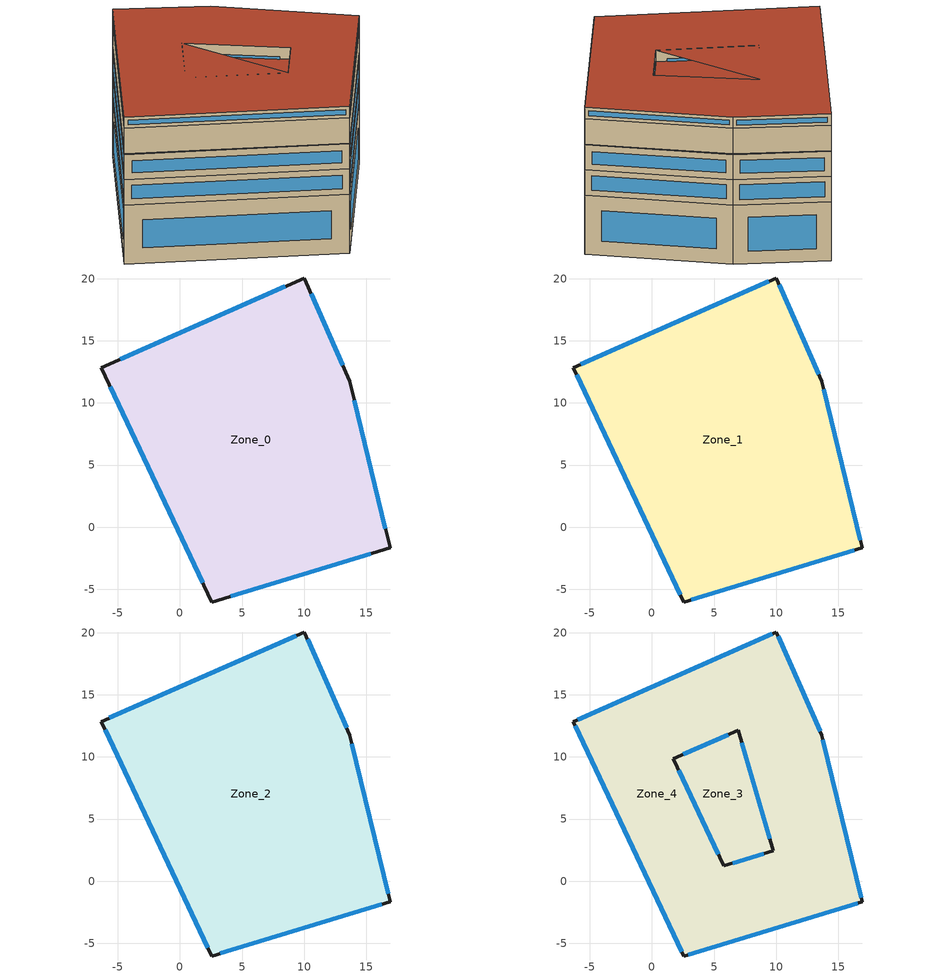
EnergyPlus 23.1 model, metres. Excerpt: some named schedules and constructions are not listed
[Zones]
Zone_0
 floor ground (Zone_0:f5UnderGroundSlabCF): -6.32,12.86 10.02,20.06 13.68,11.75 16.91,-1.67 2.56,-6.02 z0
 wall outside (90.1-2019 Nonresidential CZ 0 Exterior Wall (Mass)): -6.32,12.86 2.56,-6.02 16.91,-1.67 13.68,11.75 10.02,20.06 -6.32,12.86 z0:6.55
 window (90.1-2019 Nonresidential CZ 0 Glazing (Operable)): -5.59,11.31 1.83,-4.47 z1.71:4.84; 4.1,-5.55 15.38,-2.13 z1.61:4.94; 16.54,-0.13 14.05,10.21 z1.58:4.97; 13.12,13.02 10.58,18.79 z1.39:5.16; 8.5,19.39 -4.79,13.53 z1.66:4.89
Zone_1
 floor to Zone_0 (Interior Slab (Mass)_FLIPPED): -6.32,12.86 10.02,20.06 13.68,11.75 16.91,-1.67 2.56,-6.02 z6.55
 wall outside (90.1-2019 Nonresidential CZ 0 Exterior Wall (Mass)): -6.32,12.86 2.56,-6.02 16.91,-1.67 13.68,11.75 10.02,20.06 -6.32,12.86 z6.55:9.4
 window (90.1-2019 Nonresidential CZ 0 Glazing (Operable)): -6.03,12.25 2.28,-5.42 / 9.42,19.8 -5.72,13.12 z7.21:8.74; 3.18,-5.83 16.3,-1.85 z7.2:8.75; 16.76,-1.04 13.83,11.12 z7.19:8.76; 13.43,12.3 10.26,19.51 z7.15:8.8
Zone_2
 floor to Zone_1 (Interior Slab (Mass)_FLIPPED): -6.32,12.86 10.02,20.06 13.68,11.75 16.91,-1.67 2.56,-6.02 z9.4
 wall outside (90.1-2019 Nonresidential CZ 8 Exterior Floor (Mass)): -6.32,12.86 2.56,-6.02 16.91,-1.67 13.68,11.75 10.02,20.06 -6.32,12.86 z9.4:12.17
 wall to Zone_4 (Interior Partition (Mass)): -6.32,12.86 2.56,-6.02 16.91,-1.67 13.68,11.75 10.02,20.06 -6.32,12.86 z12.17:12.25
 window (90.1-2019 Nonresidential CZ 0 Glazing (Operable)): -6.01,12.21 2.26,-5.37 z10.12:11.45; 3.23,-5.82 16.25,-1.87 z10.1:11.47; 16.75,-0.99 13.84,11.07 z10.09:11.48; 13.41,12.35 10.28,19.46 z10.06:11.51; 9.37,19.77 -5.67,13.14 z10.11:11.46
Zone_3
 floor to Zone_2 (Interior Slab (Mass)_FLIPPED): -6.32,12.86 10.02,20.06 13.68,11.75 16.91,-1.67 2.56,-6.02 z12.25
 wall to Zone_4 (Interior Partition (Mass)): -6.32,12.86 2.56,-6.02 16.91,-1.67 13.68,11.75 10.02,20.06 -6.32,12.86 z12.25:15.1
 roof outside (300mmInsulation 200mmConcrete): -6.32,12.86 2.56,-6.02 16.91,-1.67 13.68,11.75 10.02,20.06 z15.1
Zone_4
 floor outside (90.1-2019 Nonresidential CZ 0 Exterior Floor (Mass)): -6.32,12.86 -0.69,15.34 1.73,9.85 6.95,12.15 9.75,2.43 1.73,9.85 -0.69,15.34 10.02,20.06 13.68,11.75 16.91,-1.67 2.56,-6.02 z12.17
 wall outside (UVal_0.3_Light): -6.32,12.86 2.56,-6.02 16.91,-1.67 13.68,11.75 10.02,20.06 -6.32,12.86 z15.1:16.35; 5.78,1.23 1.73,9.85 6.95,12.15 9.75,2.43 5.78,1.23 z12.17:16.35
 window (90.1-2019 Nonresidential CZ 0 Glazing (Operable)): -6.16,12.52 2.41,-5.69 z15.47:15.98; 2.91,-5.92 16.57,-1.77 / 16.83,-1.31 13.76,11.4 / 9.69,19.91 -5.98,13 z15.46:15.99; 13.53,12.07 10.16,19.74 z15.45:16; 5.35,2.15 2.17,8.92 z13.19:15.32; 9.02,2.21 6.52,1.45 z12.93:15.58; 7.23,11.15 9.46,3.43 z13.21:15.31; 2.53,10.2 6.14,11.79 z13.05:15.47
 roof outside (300mmInsulation 200mmConcrete): -6.32,12.86 2.56,-6.02 7.52,-4.51 5.78,1.23 9.75,2.43 6.95,12.15 5.78,1.23 7.52,-4.51 16.91,-1.67 13.68,11.75 10.02,20.06 z16.35
[Schedule:Week:Daily]
CoolAvail_Zone_3_39; CoolAvail_Zone_4_39: e530df3d-1bed-4762-8450-04801245d13d, ec3d052d-0e8f-4c5c-9c05-f297f4748d43, 56bddfbb-0032-4789-999a-5805ca39de4d, 30e12001-843d-465e-96b4-f3927e3ddac8, be26cf5d-e770-488d-bbd8-f2f14b83b44f, 152a3bd5-b027-42a5-b0f5-574247ad3cb1, e3942b8b-90eb-48a0-9fea-235678d26bc1, e530df3d-1bed-4762-8450-04801245d13d, e530df3d-1bed-4762-8450-04801245d13d, e530df3d-1bed-4762-8450-04801245d13d, e530df3d-1bed-4762-8450-04801245d13d, e530df3d-1bed-4762-8450-04801245d13d
CoolAvail_Zone_3_40; CoolAvail_Zone_4_40: 3b5530b0-4bfc-4e65-a115-754aeea42c9c, 64b21f1b-c09a-408f-8473-87fbea97a150, 3e36110c-688c-44a8-9024-3036805d7056, 677ddcfa-195a-49f8-a79a-81ba88b1f3bf, 41bfedb8-62a9-4e63-bcd2-d6c6a752d5d8, f79a0e5d-3aaa-44ed-869a-91804aff7df9, cfa0f72f-ae4b-4a60-80fe-1625460ebad9, 3b5530b0-4bfc-4e65-a115-754aeea42c9c, 3b5530b0-4bfc-4e65-a115-754aeea42c9c, 3b5530b0-4bfc-4e65-a115-754aeea42c9c, 3b5530b0-4bfc-4e65-a115-754aeea42c9c, 3b5530b0-4bfc-4e65-a115-754aeea42c9c
CoolAvail_Zone_3_41; CoolAvail_Zone_4_41: d7deffb3-35ab-442d-a4bd-0579f5c34145, ec9b559f-9ade-4417-afb1-449e3e27a461, 045c1028-9f06-4f8d-ac3c-bfd8482e71d8, 2a3c6d2b-402f-42dd-84d5-200fd4e34ae3, 1da28d98-4ae1-4b40-ac0a-9779e90c793c, 1470e187-b2ca-41c7-9c02-5599b091a2bd, 3272099c-1b13-4495-add5-952f840f3c39, d7deffb3-35ab-442d-a4bd-0579f5c34145, d7deffb3-35ab-442d-a4bd-0579f5c34145, d7deffb3-35ab-442d-a4bd-0579f5c34145, d7deffb3-35ab-442d-a4bd-0579f5c34145, d7deffb3-35ab-442d-a4bd-0579f5c34145
CoolAvail_Zone_3_42; CoolAvail_Zone_4_42: 92822c5f-2bfe-4f18-94d7-6253c8df64ce, 5a50a1cb-b3b3-4f70-b0da-7dd7f23be4d0, 96757bd3-2798-4ef5-874f-9d6efbf141f2, c32a3fb3-1659-4cbb-80cf-21d5794c898d, 1386779a-1ee2-4c46-b854-c9900c2e9ca4, f89c5fe4-e515-457d-9e77-097af3ebce41, d1ef686d-5cd7-43da-83b7-e2ddfaac4146, 92822c5f-2bfe-4f18-94d7-6253c8df64ce, 92822c5f-2bfe-4f18-94d7-6253c8df64ce, 92822c5f-2bfe-4f18-94d7-6253c8df64ce, 92822c5f-2bfe-4f18-94d7-6253c8df64ce, 92822c5f-2bfe-4f18-94d7-6253c8df64ce
CoolAvail_Zone_3_43; CoolAvail_Zone_4_43: 922ba25d-84aa-4df4-8637-4746266014ac, 61082579-9666-4bf3-bc38-98cbfbe943b8, 0e6c61da-a3bf-4433-a37e-4665335cd269, 810edac5-32f3-4fee-b726-171751db6f96, ecc0637f-1234-4cba-a2a9-23f2feec27b7, 90d84f1d-cc8c-455d-a961-485245b7a64f, 6f883ab1-47b7-4b43-b948-2944ed46edb0, 922ba25d-84aa-4df4-8637-4746266014ac, 922ba25d-84aa-4df4-8637-4746266014ac, 922ba25d-84aa-4df4-8637-4746266014ac, 922ba25d-84aa-4df4-8637-4746266014ac, 922ba25d-84aa-4df4-8637-4746266014ac
CoolAvail_Zone_3_44; CoolAvail_Zone_4_44: 2fc8c293-e804-4f4b-a27a-c9e21b4af302, 06e04203-d3e1-4821-a8e5-f5c41243471a, 88cbf429-d5af-4062-89a4-107e37e533ea, 0087c4c9-bec4-4820-a0f3-edec8f0f00c5, 6b7ebffa-ddb7-4763-8d8e-57d8a0ef2cbf, 7c29c206-f92e-41d3-90d2-cdf9776248f7, 4b1c9686-3ebc-43b1-b883-fd36bf51263d, 2fc8c293-e804-4f4b-a27a-c9e21b4af302, 2fc8c293-e804-4f4b-a27a-c9e21b4af302, 2fc8c293-e804-4f4b-a27a-c9e21b4af302, 2fc8c293-e804-4f4b-a27a-c9e21b4af302, 2fc8c293-e804-4f4b-a27a-c9e21b4af302
CoolAvail_Zone_3_45; CoolAvail_Zone_4_45: 7ee1185d-d39c-4ca8-a3f4-3d5fa92efd22, 4e48a2f3-4e9a-4faf-8e2f-800c89a68a4f, 230b7ef8-53c1-4085-a25c-643ad822c784, 5c8264c5-5a70-4684-8615-8f6e6b2c97af, 56bddfbb-0032-4789-999a-5805ca39de4d, e211d448-935f-48d1-876d-e26f2410d088, 7ee1185d-d39c-4ca8-a3f4-3d5fa92efd22, 7ee1185d-d39c-4ca8-a3f4-3d5fa92efd22, 7ee1185d-d39c-4ca8-a3f4-3d5fa92efd22, 7ee1185d-d39c-4ca8-a3f4-3d5fa92efd22, 7ee1185d-d39c-4ca8-a3f4-3d5fa92efd22, 7ee1185d-d39c-4ca8-a3f4-3d5fa92efd22
CoolAvail_Zone_3_46; CoolAvail_Zone_4_46: 19df548d-6fad-43ea-b96f-c975a92faf88, 5a50a1cb-b3b3-4f70-b0da-7dd7f23be4d0, 3d4e1126-cb86-400f-a760-998fa8e8428d, a60fa0af-489c-4fa5-a09e-8eba24075d54, b1652de9-785c-46b1-9efb-b91ecf96de48, 9c3d533e-0874-4e8f-acdd-a39c1313e582, 0b639a0e-bdaf-4323-b152-5e555cd32010, 19df548d-6fad-43ea-b96f-c975a92faf88, 19df548d-6fad-43ea-b96f-c975a92faf88, 19df548d-6fad-43ea-b96f-c975a92faf88, 19df548d-6fad-43ea-b96f-c975a92faf88, 19df548d-6fad-43ea-b96f-c975a92faf88
CoolAvail_Zone_3_47; CoolAvail_Zone_4_47: db654eea-7de9-4037-ad2c-f0711f9913ac, d4a18c32-32ed-4547-b1ce-f2211da1d24f, b324206d-d04e-4bca-8d0d-f79f5fa49e10, e3236c78-35f7-428b-8be6-d0bdf63d719f, d9172f3d-fe41-4f8d-9a69-76c400fed204, de05cf16-a459-4ef7-b9cf-8a95d1d19241, 59265a61-d77a-4181-8431-ca18a54d921d, db654eea-7de9-4037-ad2c-f0711f9913ac, db654eea-7de9-4037-ad2c-f0711f9913ac, db654eea-7de9-4037-ad2c-f0711f9913ac, db654eea-7de9-4037-ad2c-f0711f9913ac, db654eea-7de9-4037-ad2c-f0711f9913ac
CoolAvail_Zone_3_48; CoolAvail_Zone_4_48: 979c9937-4da7-44b0-a193-3cdf8b94eddd, f0d4d75d-5d0e-4ff5-908d-ad382231932b, 21f5ba69-c73b-4d97-a14c-02053ee217cc, 4f16d6cb-f9b6-4a6f-a6fc-45c3599a540f, 3a1bb323-4183-4847-ae9e-8343a6920c1a, 392fcff0-f71e-4231-83d4-3fba7a95bf2d, ee5d0d7d-6392-4a63-b491-2fd32d9e0298, 979c9937-4da7-44b0-a193-3cdf8b94eddd, 979c9937-4da7-44b0-a193-3cdf8b94eddd, 979c9937-4da7-44b0-a193-3cdf8b94eddd, 979c9937-4da7-44b0-a193-3cdf8b94eddd, 979c9937-4da7-44b0-a193-3cdf8b94eddd
CoolAvail_Zone_3_49; CoolAvail_Zone_4_49: bc2f9e46-e1b1-42e2-87c8-30bbdf1e322b, 2bfb6d55-6b8c-4cd3-b8bc-b7f0d738f342, 9be666fa-68ab-4094-98f9-f9a9b0e08adf, 5bdb86e9-1017-451b-91a2-22b0963e054d, e6bef98e-f5ed-412f-a4ad-6885be07218b, a5c9d950-ca71-4ad3-be7e-6a379974e7ca, 8aa65de1-c7dc-4ac5-ac6c-a988edda8ad1, bc2f9e46-e1b1-42e2-87c8-30bbdf1e322b, bc2f9e46-e1b1-42e2-87c8-30bbdf1e322b, bc2f9e46-e1b1-42e2-87c8-30bbdf1e322b, bc2f9e46-e1b1-42e2-87c8-30bbdf1e322b, bc2f9e46-e1b1-42e2-87c8-30bbdf1e322b
CoolAvail_Zone_3_50; CoolAvail_Zone_4_50: 7d106a9d-3be2-4f2f-a65f-eacc222043de, 3e36110c-688c-44a8-9024-3036805d7056, a8ba104b-30ce-47f5-a32e-ef1b3cc5e3f0, 369899ac-b642-44b6-a87f-08aa3a85ad6e, 663f5c5d-ce12-481a-b640-af973dc9818c, ae78c2f4-4895-4cfb-a16f-2fb425b4154b, b2e3f4e4-5d79-4c69-a124-79afc4abc8b0, 7d106a9d-3be2-4f2f-a65f-eacc222043de, 7d106a9d-3be2-4f2f-a65f-eacc222043de, 7d106a9d-3be2-4f2f-a65f-eacc222043de, 7d106a9d-3be2-4f2f-a65f-eacc222043de, 7d106a9d-3be2-4f2f-a65f-eacc222043de
CoolAvail_Zone_3_51; CoolAvail_Zone_4_51: 5782e96f-61aa-4a49-b425-c598cef6d3e7, 7f47eab8-a37c-47c0-b7fc-6248622c8721, a9f0a4d5-292a-4651-aff5-bcbf9b033476, 538fe9f9-ce46-4356-9dbe-c94d83890ade, 6c2e5103-d28b-4a0e-9db9-bf671b9c2fb4, 20c21375-d5d6-4444-97d3-b240c8e0c560, 01ed06eb-558f-4142-a675-aa2008106ffb, 5782e96f-61aa-4a49-b425-c598cef6d3e7, 5782e96f-61aa-4a49-b425-c598cef6d3e7, 5782e96f-61aa-4a49-b425-c598cef6d3e7, 5782e96f-61aa-4a49-b425-c598cef6d3e7, 5782e96f-61aa-4a49-b425-c598cef6d3e7
CoolAvail_Zone_3_52; CoolAvail_Zone_4_52: f5ac88ba-71e6-454a-a911-77218776773b, f5ac88ba-71e6-454a-a911-77218776773b, f5ac88ba-71e6-454a-a911-77218776773b, f5ac88ba-71e6-454a-a911-77218776773b, f5ac88ba-71e6-454a-a911-77218776773b, f5ac88ba-71e6-454a-a911-77218776773b, f5ac88ba-71e6-454a-a911-77218776773b, f5ac88ba-71e6-454a-a911-77218776773b, f5ac88ba-71e6-454a-a911-77218776773b, f5ac88ba-71e6-454a-a911-77218776773b, f5ac88ba-71e6-454a-a911-77218776773b, f5ac88ba-71e6-454a-a911-77218776773b
CoolAvail_Zone_4_0: 29b650b4-506a-4cd0-a518-1c2fb663108e, b13b76fb-60d2-450a-a5a5-e15c9c1c3c79, 9e6e5cbe-d471-490e-8be4-116ac77118e1, 41a114c6-9665-40e9-b950-dbe778a51caf, 90b9f497-842a-4f19-9348-4716dd923653, c240fecc-fa41-4bf6-b05c-090e095ba573, a58b0ada-f96b-4610-a2b0-0afef24c79c1, 29b650b4-506a-4cd0-a518-1c2fb663108e, 29b650b4-506a-4cd0-a518-1c2fb663108e, 29b650b4-506a-4cd0-a518-1c2fb663108e, 29b650b4-506a-4cd0-a518-1c2fb663108e, 29b650b4-506a-4cd0-a518-1c2fb663108e
CoolAvail_Zone_4_1: 17232315-a896-484a-813f-9a5370619ab1, 02dfb722-8da4-4c60-8fdf-7560dc640b51, 915f0d68-331f-478e-8bbf-bd9fc03f4883, 2cc73c41-8c93-4083-81af-590125fc831e, ecc997b1-e194-422d-8f06-be8c773684e9, 5add73d7-15c5-40c5-89d6-5dae2e6b5aef, bb8f15ab-5de7-4e61-a5e0-c36f00adc9ff, 17232315-a896-484a-813f-9a5370619ab1, 17232315-a896-484a-813f-9a5370619ab1, 17232315-a896-484a-813f-9a5370619ab1, 17232315-a896-484a-813f-9a5370619ab1, 17232315-a896-484a-813f-9a5370619ab1
CoolAvail_Zone_4_2: bd8c10cf-c173-4346-9499-2830fcc4c439, 8fd473d1-e935-4a17-82f4-05b067a72bd3, ecc997b1-e194-422d-8f06-be8c773684e9, ad91aa0e-6086-4268-a6ea-a4c694542a61, b13b76fb-60d2-450a-a5a5-e15c9c1c3c79, 4611a60c-e7fc-47bb-b6c2-83ac3fe102fb, af4c69c2-0ec4-4c58-ba27-11632402459b, bd8c10cf-c173-4346-9499-2830fcc4c439, bd8c10cf-c173-4346-9499-2830fcc4c439, bd8c10cf-c173-4346-9499-2830fcc4c439, bd8c10cf-c173-4346-9499-2830fcc4c439, bd8c10cf-c173-4346-9499-2830fcc4c439
CoolAvail_Zone_4_3: 5511ab0a-7ef4-46d4-a842-5b47bc47f1fd, da14f667-c693-42b4-86ef-250c32271000, 2b677a43-cc24-432e-ae50-a4e02eb47056, ed0e6e6a-c955-47e6-9a97-b48e206be5b1, 70ff9da3-f578-4a4a-89c9-8634c9c9ddbe, 29b650b4-506a-4cd0-a518-1c2fb663108e, a5eca9bc-3467-42df-8899-2196b2f77dbe, 5511ab0a-7ef4-46d4-a842-5b47bc47f1fd, 5511ab0a-7ef4-46d4-a842-5b47bc47f1fd, 5511ab0a-7ef4-46d4-a842-5b47bc47f1fd, 5511ab0a-7ef4-46d4-a842-5b47bc47f1fd, 5511ab0a-7ef4-46d4-a842-5b47bc47f1fd
CoolAvail_Zone_4_4: ab11c002-1931-40d8-8222-5197813367b9, 466413c3-fcce-4410-9f6d-4ec58d43cd2c, d37c869f-9c4a-447a-8aa4-5d365cc0aa3e, 0362f73f-0989-411d-8cee-2a84fc7d6262, 10b675bd-89c5-4f08-aded-18f768c79334, afcc4e11-1eb0-40ab-8b85-30a3ef89e660, 466413c3-fcce-4410-9f6d-4ec58d43cd2c, ab11c002-1931-40d8-8222-5197813367b9, ab11c002-1931-40d8-8222-5197813367b9, ab11c002-1931-40d8-8222-5197813367b9, ab11c002-1931-40d8-8222-5197813367b9, ab11c002-1931-40d8-8222-5197813367b9
CoolAvail_Zone_4_5: 1ca8c4bf-50dd-42c6-860e-fa0889029dd0, 0c632797-0b9a-4d9a-9a69-d39310ec31ae, e5a39323-fee3-43b2-8897-d3d7fd64ec40, e52f491c-9545-426c-8e5e-14837ba248e8, 8df07962-0a9e-46c5-b76d-84e70e2e19a0, d6e69f6d-11f5-4b04-8a4b-71235cd32cef, 68490104-8e84-4b6e-a4b0-a102d218c882, 1ca8c4bf-50dd-42c6-860e-fa0889029dd0, 1ca8c4bf-50dd-42c6-860e-fa0889029dd0, 1ca8c4bf-50dd-42c6-860e-fa0889029dd0, 1ca8c4bf-50dd-42c6-860e-fa0889029dd0, 1ca8c4bf-50dd-42c6-860e-fa0889029dd0
CoolAvail_Zone_4_6: 9aaa5820-27da-40d2-b988-4a81850a77a2, cc235d41-2240-4268-8009-afe839b7b482, a7bf5d25-1e72-49fd-b01b-ac8f0e88661c, 7f89f576-2b49-499b-8dd9-ee3a016d36c3, a7e87b39-74c1-4190-9535-82061ee01377, 88339cc7-c5a9-478d-ad7e-dbec74176c7f, 7eed1c7e-6b80-4392-a8ad-2346449bdf4d, 9aaa5820-27da-40d2-b988-4a81850a77a2, 9aaa5820-27da-40d2-b988-4a81850a77a2, 9aaa5820-27da-40d2-b988-4a81850a77a2, 9aaa5820-27da-40d2-b988-4a81850a77a2, 9aaa5820-27da-40d2-b988-4a81850a77a2
CoolAvail_Zone_4_7: c140114c-8ad5-42b8-af3e-21641d50a91e, c28ae951-e1cf-4190-84d2-e90ac84429e0, e2decf1b-20cc-40b6-9734-803c8e153091, ab680d73-083a-44f6-a404-8130e89fa66a, 91e31e8b-0f4f-4ac3-993f-38d68bd59909, 4355ccce-d851-41e9-ae65-07915f2fc2c5, 87b218fb-2140-485e-a2fb-891817b7ee22, c140114c-8ad5-42b8-af3e-21641d50a91e, c140114c-8ad5-42b8-af3e-21641d50a91e, c140114c-8ad5-42b8-af3e-21641d50a91e, c140114c-8ad5-42b8-af3e-21641d50a91e, c140114c-8ad5-42b8-af3e-21641d50a91e
CoolAvail_Zone_4_8: cf4e10c0-eee7-4fab-9fcf-7f136cb06726, ba5c0e21-c122-45a8-ac0e-a5a57928efb1, 6c63c3c6-d7b6-4bc0-afc0-ea549527ede8, ccb95207-478b-422f-b6b8-30b51a9061c8, 15d5d0c6-a0c5-4261-8484-c4e353f31943, b6ebbcf1-1339-4b0f-94ce-5ef52301aebd, 4e48a2f3-4e9a-4faf-8e2f-800c89a68a4f, cf4e10c0-eee7-4fab-9fcf-7f136cb06726, cf4e10c0-eee7-4fab-9fcf-7f136cb06726, cf4e10c0-eee7-4fab-9fcf-7f136cb06726, cf4e10c0-eee7-4fab-9fcf-7f136cb06726, cf4e10c0-eee7-4fab-9fcf-7f136cb06726
CoolAvail_Zone_4_9: 8cfbba65-9d01-4b32-a4b0-805f059cb48a, 9dc0dda3-4524-4f18-b26a-7494f358d0bb, 4e48a2f3-4e9a-4faf-8e2f-800c89a68a4f, fe54426d-cc39-4e1d-9586-05372d968816, 45d7287d-38ef-4548-9581-23cb1bbddde4, 1f8f5061-bcb6-463a-bce4-fa1e3201f05c, b3f090cf-662d-4bb7-81ea-ff37c869d4a4, 8cfbba65-9d01-4b32-a4b0-805f059cb48a, 8cfbba65-9d01-4b32-a4b0-805f059cb48a, 8cfbba65-9d01-4b32-a4b0-805f059cb48a, 8cfbba65-9d01-4b32-a4b0-805f059cb48a, 8cfbba65-9d01-4b32-a4b0-805f059cb48a
CoolAvail_Zone_4_10: 19e4f91d-5e82-4bf7-bc96-862e26240eed, 4e48a2f3-4e9a-4faf-8e2f-800c89a68a4f, 7d4f30b3-d26d-4406-b7d3-51c4fe134db7, 9f80ea64-dee5-41f0-b012-d001ca709d83, 1eca6522-d2d8-43ba-b8b5-3cb14fa0932f, 56677320-e5e7-4d6b-b511-98478c71ae85, 167ffc35-cf65-49fd-b6d5-8ecb10784530, 19e4f91d-5e82-4bf7-bc96-862e26240eed, 19e4f91d-5e82-4bf7-bc96-862e26240eed, 19e4f91d-5e82-4bf7-bc96-862e26240eed, 19e4f91d-5e82-4bf7-bc96-862e26240eed, 19e4f91d-5e82-4bf7-bc96-862e26240eed
CoolAvail_Zone_4_11: 4e48a2f3-4e9a-4faf-8e2f-800c89a68a4f, 5a12a15a-8f6a-458d-8503-f486bc18be62, cfac7745-1d11-4d2f-a415-641583f3aa35, a6b169b6-2563-40a8-9ebc-1f0b449881ef, 2b253185-dca3-4ac4-b4b0-397c6120a078, f37480eb-aa48-4fd9-a189-10d277c1ec14, 03e58e0c-d8ed-42d8-894c-8e17edda15c0, 4e48a2f3-4e9a-4faf-8e2f-800c89a68a4f, 4e48a2f3-4e9a-4faf-8e2f-800c89a68a4f, 4e48a2f3-4e9a-4faf-8e2f-800c89a68a4f, 4e48a2f3-4e9a-4faf-8e2f-800c89a68a4f, 4e48a2f3-4e9a-4faf-8e2f-800c89a68a4f
CoolAvail_Zone_4_12: 43fa6ba7-7155-49a2-abe1-4626fdadfd4f, 93ad036e-985f-46ad-985d-8fe2cf06e9ed, 1ba03c92-e4e3-4e5b-8072-54eb8ed127d4, fa02652e-9b86-4ad1-bcf8-4fc10e46adf8, 2cd7c8e0-6c19-49eb-80b1-f41475034e33, dbd27a3e-9a26-4d91-8fad-dfb737e32fd4, be6df312-2db2-4308-96e7-3cf8c64cc389, 43fa6ba7-7155-49a2-abe1-4626fdadfd4f, 43fa6ba7-7155-49a2-abe1-4626fdadfd4f, 43fa6ba7-7155-49a2-abe1-4626fdadfd4f, 43fa6ba7-7155-49a2-abe1-4626fdadfd4f, 43fa6ba7-7155-49a2-abe1-4626fdadfd4f
CoolAvail_Zone_4_13: c86a3910-952b-4155-86f3-8bf8406d9700, 487ad5f7-192d-4168-8df1-62f9e2dfbf79, f186a3d9-179b-4441-9377-258a96af7070, 100aaea8-bbf0-432c-9b18-bb4c137b58b4, 842439b7-3e6a-47a9-9acd-409ae765b42d, 5c434fd8-ac1b-4fd3-9a6c-a0ecf767c7ed, 66acfb52-e457-4d65-a321-805b2341acf6, c86a3910-952b-4155-86f3-8bf8406d9700, c86a3910-952b-4155-86f3-8bf8406d9700, c86a3910-952b-4155-86f3-8bf8406d9700, c86a3910-952b-4155-86f3-8bf8406d9700, c86a3910-952b-4155-86f3-8bf8406d9700
CoolAvail_Zone_4_14: fb7f256e-2751-4ff4-ae43-a8ab3f7e9797, 8151a985-f97e-4bad-8853-972664528da4, 22dc9fab-4217-4e2f-a97d-0654fc792eae, cb7f740c-287d-4d01-aaf3-538fed7e2092, 0077fb31-cd04-4ad3-837c-ac0abafaed85, 91929a11-4751-41b0-9428-85a1b52b20fc, 1dc0a07d-d820-4945-bdec-6d3e16e28e09, fb7f256e-2751-4ff4-ae43-a8ab3f7e9797, fb7f256e-2751-4ff4-ae43-a8ab3f7e9797, fb7f256e-2751-4ff4-ae43-a8ab3f7e9797, fb7f256e-2751-4ff4-ae43-a8ab3f7e9797, fb7f256e-2751-4ff4-ae43-a8ab3f7e9797
CoolAvail_Zone_4_15: 249bb1f2-01ef-4453-98c3-97f686b49df3, 2857276e-04f5-47fa-8407-0754b64ddbf6, fa19720d-b784-44ee-9e0b-b24156b99612, 990734f4-2f8d-4d05-8608-b8fc52d4e4a7, 49518224-141a-4acf-a613-93f9a1eb00c3, 32657f2b-d03a-407e-8b79-dc263889a891, 385addfd-6f0a-4a49-8d44-e9155ca5ddca, 249bb1f2-01ef-4453-98c3-97f686b49df3, 249bb1f2-01ef-4453-98c3-97f686b49df3, 249bb1f2-01ef-4453-98c3-97f686b49df3, 249bb1f2-01ef-4453-98c3-97f686b49df3, 249bb1f2-01ef-4453-98c3-97f686b49df3
CoolAvail_Zone_4_16: 7692e115-92d1-4653-b534-43793635c152, ad4c0438-d761-453a-81ab-c5d7774f0ca4, 9777c3c4-857d-4a63-a307-0c06722f26db, 815b4a31-1de7-48f8-86e9-38fb639e48e2, 73405a08-01bc-4f6c-a16c-e816f28f4695, d0b48ee7-cd2d-49be-ab62-5a5c71c486f9, e3f34aba-cbc8-416b-ae1a-76f217830118, 7692e115-92d1-4653-b534-43793635c152, 7692e115-92d1-4653-b534-43793635c152, 7692e115-92d1-4653-b534-43793635c152, 7692e115-92d1-4653-b534-43793635c152, 7692e115-92d1-4653-b534-43793635c152
CoolAvail_Zone_4_17: 91a9ca1b-f609-46d2-85d5-5b4708cbc58c, 22089227-e063-43f2-8d65-2b570a0fb7f6, d7dce801-0464-468b-86e5-042d869cfe8c, e3942b8b-90eb-48a0-9fea-235678d26bc1, 91b564c5-7853-404d-a6c4-376372983a3e, 922fb4c6-9f61-4ed9-9d2f-b61c5af61b0b, 61f4d876-bdcd-408f-880a-fec4d1c3edb4, 91a9ca1b-f609-46d2-85d5-5b4708cbc58c, 91a9ca1b-f609-46d2-85d5-5b4708cbc58c, 91a9ca1b-f609-46d2-85d5-5b4708cbc58c, 91a9ca1b-f609-46d2-85d5-5b4708cbc58c, 91a9ca1b-f609-46d2-85d5-5b4708cbc58c
CoolAvail_Zone_4_18: 2c3f8ee4-96c5-4a3f-a4b1-b69997eb3238, 564f5991-51a3-4334-9484-72fec185b3f3, 916b0021-58a8-40cf-a389-49fd7e3e7d8d, 2c3f8ee4-96c5-4a3f-a4b1-b69997eb3238, 290cd23a-1edc-440e-a8bf-2e5f45a7f1a4, e1d7715c-ab36-413f-b082-02c78ffc9049, 1c721321-046d-4f51-b437-829d237e2fe1, 2c3f8ee4-96c5-4a3f-a4b1-b69997eb3238, 2c3f8ee4-96c5-4a3f-a4b1-b69997eb3238, 2c3f8ee4-96c5-4a3f-a4b1-b69997eb3238, 2c3f8ee4-96c5-4a3f-a4b1-b69997eb3238, 2c3f8ee4-96c5-4a3f-a4b1-b69997eb3238
CoolAvail_Zone_4_19: c5d0aa94-5bb0-480f-91f6-8014fff0dc6e, 11193593-98a2-4993-9129-e7af30b16710, b6d042ed-209f-4d55-bc24-0ac77d95cbd6, 0dc09791-fcbf-4823-9c09-9ac5c6e3386c, fe71a4a4-1e6f-4e83-8419-e72a6b9e10f8, 6d2fa061-7d25-4461-b770-a752a9a60884, 236eea5b-5ca5-4377-ab4f-6bcd3c3c55e4, c5d0aa94-5bb0-480f-91f6-8014fff0dc6e, c5d0aa94-5bb0-480f-91f6-8014fff0dc6e, c5d0aa94-5bb0-480f-91f6-8014fff0dc6e, c5d0aa94-5bb0-480f-91f6-8014fff0dc6e, c5d0aa94-5bb0-480f-91f6-8014fff0dc6e
CoolAvail_Zone_4_20: 57adc17c-3f8f-4ccd-b7a0-79cb720e411a, f37ff96e-f441-401a-b7e7-edff040718df, c5d0aa94-5bb0-480f-91f6-8014fff0dc6e, 3b8d6381-cc98-4cac-88a3-8a608994b399, 543349be-f63c-4ad6-a186-b26515e20985, 9a420aef-c827-48c7-8c33-67a28b1471b0, a5c4f77d-4af1-4e41-abe4-442f3ad2ad70, 57adc17c-3f8f-4ccd-b7a0-79cb720e411a, 57adc17c-3f8f-4ccd-b7a0-79cb720e411a, 57adc17c-3f8f-4ccd-b7a0-79cb720e411a, 57adc17c-3f8f-4ccd-b7a0-79cb720e411a, 57adc17c-3f8f-4ccd-b7a0-79cb720e411a
CoolAvail_Zone_4_21: 3c86ebb0-60dd-4e80-9e92-cc641d73ae5a, 0c632797-0b9a-4d9a-9a69-d39310ec31ae, c8da2f37-d169-41ab-87e8-650044faae8f, 44ff8663-efe0-4c5d-bd80-e3e3e52f17e4, 26090ace-2f89-427b-8193-cecb2a32d1c5, 63800cad-46a7-4e80-b4f6-0ba3a10cd5fb, 59315c29-87ac-45d0-a8fd-0e9754ded3e2, 3c86ebb0-60dd-4e80-9e92-cc641d73ae5a, 3c86ebb0-60dd-4e80-9e92-cc641d73ae5a, 3c86ebb0-60dd-4e80-9e92-cc641d73ae5a, 3c86ebb0-60dd-4e80-9e92-cc641d73ae5a, 3c86ebb0-60dd-4e80-9e92-cc641d73ae5a
CoolAvail_Zone_4_22: 968bc3d5-85b4-423c-9344-f5ded47cd4e1, a4892dac-d159-405b-97ce-15ec50ec5c3d, d220d13a-ec5c-4d1d-a6e6-fc1f099aa18c, af1b80fd-70e2-4da9-9cd7-4ad1f3ffa8f2, ea89b312-ae52-41a2-b12c-266f2e31bd51, b5cee949-2fff-4a3b-93be-818378e63684, 76083fe3-2160-4bf7-a3ea-9dfcf8b72814, 968bc3d5-85b4-423c-9344-f5ded47cd4e1, 968bc3d5-85b4-423c-9344-f5ded47cd4e1, 968bc3d5-85b4-423c-9344-f5ded47cd4e1, 968bc3d5-85b4-423c-9344-f5ded47cd4e1, 968bc3d5-85b4-423c-9344-f5ded47cd4e1
CoolAvail_Zone_4_23: 9465ef24-0572-461d-9233-bf2b1b62fcf5, 4df2d94c-15e7-44a0-9338-7c6d9ec98c35, 24229822-c7ac-4df3-a924-d5070abd10cd, 30ed18ff-6198-489a-98d6-d4f6b277cb3e, 67cc7780-8b9c-4ce3-8335-8ea61169be34, 24dee44f-873c-4e82-915e-d0f3d996dfbd, a46238f5-0380-43a5-8807-d93844f5c9fd, 9465ef24-0572-461d-9233-bf2b1b62fcf5, 9465ef24-0572-461d-9233-bf2b1b62fcf5, 9465ef24-0572-461d-9233-bf2b1b62fcf5, 9465ef24-0572-461d-9233-bf2b1b62fcf5, 9465ef24-0572-461d-9233-bf2b1b62fcf5
CoolAvail_Zone_4_24: 7b2bb4fd-0d66-4d4e-97f7-3d94a2d765de, 306294e8-e0ad-4b10-b87d-df1edbd69c86, 2e99d0bd-585d-4f11-a816-46d9d83821d2, ae40d358-4f78-4e61-8ad3-70cf7dafbc84, 7c9164d5-ea22-4706-addb-a8bdf4432c98, 168bb537-2022-44cf-83d4-e0e9acc14d3d, 907f0f1f-b3ec-413e-8541-1b0c6f08c20a, 7b2bb4fd-0d66-4d4e-97f7-3d94a2d765de, 7b2bb4fd-0d66-4d4e-97f7-3d94a2d765de, 7b2bb4fd-0d66-4d4e-97f7-3d94a2d765de, 7b2bb4fd-0d66-4d4e-97f7-3d94a2d765de, 7b2bb4fd-0d66-4d4e-97f7-3d94a2d765de
CoolAvail_Zone_4_25: 9b8689c5-4e22-40ab-8a51-93b16e5813ab, 9f29d845-0d77-471c-9f9e-6f4083bdbc58, ca84ebe3-31a3-4fca-aa63-5d6eb330a495, 76e7caac-11b7-473f-9300-2d2578371d06, c614d02d-f04a-47c0-802e-d4e15580c5c4, 83af7f08-0791-41b7-af25-e18827899770, c7052a04-98d3-44f4-bc96-6e6003378de9, 9b8689c5-4e22-40ab-8a51-93b16e5813ab, 9b8689c5-4e22-40ab-8a51-93b16e5813ab, 9b8689c5-4e22-40ab-8a51-93b16e5813ab, 9b8689c5-4e22-40ab-8a51-93b16e5813ab, 9b8689c5-4e22-40ab-8a51-93b16e5813ab
CoolAvail_Zone_4_26: 944c06aa-a1b8-4fa9-b56e-5e904102bf0b, 193b8807-ea25-42ba-b3bf-ab5a41c48f4a, 64db0dd4-92b3-4a93-b9c9-7bebfc3d3c8d, 993c36ed-dc87-49a6-b760-b14777e3a504, 96fc20e9-7180-4704-8ea9-30778f493c18, cfac3884-d454-41ef-a2ac-399c72fbcbaa, ab62d100-0c40-4c2b-b63b-1ab8c382bdaa, 944c06aa-a1b8-4fa9-b56e-5e904102bf0b, 944c06aa-a1b8-4fa9-b56e-5e904102bf0b, 944c06aa-a1b8-4fa9-b56e-5e904102bf0b, 944c06aa-a1b8-4fa9-b56e-5e904102bf0b, 944c06aa-a1b8-4fa9-b56e-5e904102bf0b
CoolAvail_Zone_4_27: c0ed08d0-cbd1-4e66-96b4-3011c854b234, 17a2dd1e-07dd-4401-ba6f-a7d2c1cc2857, 891172b5-9eeb-4b10-a672-ff5e27ba41d7, a5562364-defd-420a-8047-edce9a8f5295, 0d0ca2da-b4a6-409f-a603-32af6fcbd6dc, cd8238a0-c257-432b-ab86-a8de12ca64cd, 3297b25a-f3c5-400e-8c3c-98ab9fae1132, c0ed08d0-cbd1-4e66-96b4-3011c854b234, c0ed08d0-cbd1-4e66-96b4-3011c854b234, c0ed08d0-cbd1-4e66-96b4-3011c854b234, c0ed08d0-cbd1-4e66-96b4-3011c854b234, c0ed08d0-cbd1-4e66-96b4-3011c854b234
CoolAvail_Zone_4_28: f68e68b4-acc3-4acb-970d-2c39f8df0a2a, b795957b-d27e-4a7f-8629-db4bb5394d29, af05e51c-b44b-4254-af1d-9b844355a47d, 1476245f-ba37-446a-9a7e-71807cdfc9d6, e3942b8b-90eb-48a0-9fea-235678d26bc1, 7061bc4a-cf1c-40cd-a209-ce6419433c2b, 3c86ebb0-60dd-4e80-9e92-cc641d73ae5a, f68e68b4-acc3-4acb-970d-2c39f8df0a2a, f68e68b4-acc3-4acb-970d-2c39f8df0a2a, f68e68b4-acc3-4acb-970d-2c39f8df0a2a, f68e68b4-acc3-4acb-970d-2c39f8df0a2a, f68e68b4-acc3-4acb-970d-2c39f8df0a2a
CoolAvail_Zone_4_29: f0463da0-0f73-4b83-b435-d1717c20061d, 16107b3b-f5df-4c6a-9e88-45ee59f582d7, c847950f-9d46-415d-b38f-cc1e72a8ce3e, 3b5530b0-4bfc-4e65-a115-754aeea42c9c, e3942b8b-90eb-48a0-9fea-235678d26bc1, e3942b8b-90eb-48a0-9fea-235678d26bc1, 7386bb66-d7fa-4b65-8085-5662bd291aee, f0463da0-0f73-4b83-b435-d1717c20061d, f0463da0-0f73-4b83-b435-d1717c20061d, f0463da0-0f73-4b83-b435-d1717c20061d, f0463da0-0f73-4b83-b435-d1717c20061d, f0463da0-0f73-4b83-b435-d1717c20061d
CoolAvail_Zone_4_30: ff19ad5b-a363-437d-ae63-3668331f0827, 4e48a2f3-4e9a-4faf-8e2f-800c89a68a4f, 6d0db3fd-c35c-4cda-9c1c-baec2c14ec47, 0f14b7f0-2d62-495b-aa7c-136eb56bbd6b, f89394e9-2ba5-4571-82bb-3c7d3c17939f, 03a95639-5101-4bca-940d-57680b2e86c7, 4f8adeff-2dd8-4549-b49d-80637b379f35, ff19ad5b-a363-437d-ae63-3668331f0827, ff19ad5b-a363-437d-ae63-3668331f0827, ff19ad5b-a363-437d-ae63-3668331f0827, ff19ad5b-a363-437d-ae63-3668331f0827, ff19ad5b-a363-437d-ae63-3668331f0827
CoolAvail_Zone_4_31: 7c5dc831-d911-492e-93e1-4426a253069e, 3b8d6381-cc98-4cac-88a3-8a608994b399, c847950f-9d46-415d-b38f-cc1e72a8ce3e, 1744b77f-1cb1-4f69-b4cb-0e8fa1b665fa, 58834cbf-76af-49cd-a04c-aceff44ab028, 01ed06eb-558f-4142-a675-aa2008106ffb, 72c23283-3265-424f-adb0-1ede9ee7b15c, 7c5dc831-d911-492e-93e1-4426a253069e, 7c5dc831-d911-492e-93e1-4426a253069e, 7c5dc831-d911-492e-93e1-4426a253069e, 7c5dc831-d911-492e-93e1-4426a253069e, 7c5dc831-d911-492e-93e1-4426a253069e
CoolAvail_Zone_4_32: 3ffda573-3af0-46ed-a09a-5d9bb41be8c7, 24967692-d2e8-4e46-a10a-83a75ed88015, d335cb79-2b14-48f8-811b-aa3cd861ed92, 17c1d9a0-788b-4689-b656-878974b272ae, b9139b93-e736-4fe2-a372-e0f423301f2a, 29d056e9-57a7-41dc-847e-5899c5e670c6, 3aaf477e-fbf3-4e7a-a74f-77eac698590d, 3ffda573-3af0-46ed-a09a-5d9bb41be8c7, 3ffda573-3af0-46ed-a09a-5d9bb41be8c7, 3ffda573-3af0-46ed-a09a-5d9bb41be8c7, 3ffda573-3af0-46ed-a09a-5d9bb41be8c7, 3ffda573-3af0-46ed-a09a-5d9bb41be8c7
CoolAvail_Zone_4_33: 2f49eb5f-feb6-416b-86c9-504043dff835, 17a04ab0-6f76-4552-8944-97dbe71db1c4, 14a74787-8c0c-4149-b74d-9dba6af021cb, ba5a2047-98d8-4875-8efb-cb1a017e9cc0, ac176064-d8ab-40cc-ac37-2cc3028f8e13, c8da2f37-d169-41ab-87e8-650044faae8f, 88219d36-3623-42e1-9165-866df8605171, 2f49eb5f-feb6-416b-86c9-504043dff835, 2f49eb5f-feb6-416b-86c9-504043dff835, 2f49eb5f-feb6-416b-86c9-504043dff835, 2f49eb5f-feb6-416b-86c9-504043dff835, 2f49eb5f-feb6-416b-86c9-504043dff835
CoolAvail_Zone_4_34: fc1bca65-e5ac-4e39-b63b-a5ed3d21ba90, ba361baf-59d9-4367-8c7a-4699b1b236f0, ff4bc00e-5506-40d9-ab4a-0dd0a69ae114, 3b0f2307-bc1c-4734-ab04-c0143982f54f, bdb733bd-dc44-41be-80b5-d4a5a2814fea, 3e4dc970-237a-4001-87c6-6e867e1a1f0b, b5e7642c-8c19-4b08-81ff-1fdd0ef3ef57, fc1bca65-e5ac-4e39-b63b-a5ed3d21ba90, fc1bca65-e5ac-4e39-b63b-a5ed3d21ba90, fc1bca65-e5ac-4e39-b63b-a5ed3d21ba90, fc1bca65-e5ac-4e39-b63b-a5ed3d21ba90, fc1bca65-e5ac-4e39-b63b-a5ed3d21ba90
CoolAvail_Zone_4_35: 74ffd892-819c-4242-80d1-24e1ddf80430, f6ecceda-3d30-4721-858e-cb32e723952c, 17232315-a896-484a-813f-9a5370619ab1, ece8849a-fb2f-4fbd-afdd-1149698f7d21, 7eed1c7e-6b80-4392-a8ad-2346449bdf4d, e8be929d-fa44-4c0f-b96f-0f30ee46b9cf, 5f416ddf-d634-4046-a442-6e63aab08ab7, 74ffd892-819c-4242-80d1-24e1ddf80430, 74ffd892-819c-4242-80d1-24e1ddf80430, 74ffd892-819c-4242-80d1-24e1ddf80430, 74ffd892-819c-4242-80d1-24e1ddf80430, 74ffd892-819c-4242-80d1-24e1ddf80430
CoolAvail_Zone_4_36: f7fe8a7b-dabd-41a3-ac96-42fd4ebbb8a3, 57adc17c-3f8f-4ccd-b7a0-79cb720e411a, 5c5771fe-31dd-4d52-8869-3f9e949fc0ce, 905739ca-bdfe-49c7-9f0c-672529721f74, 9ff93c3c-b5d0-4d57-85b5-1b9e007418cb, b4c15a41-4eab-4186-8f7e-bd6522bf003c, ca84ebe3-31a3-4fca-aa63-5d6eb330a495, f7fe8a7b-dabd-41a3-ac96-42fd4ebbb8a3, f7fe8a7b-dabd-41a3-ac96-42fd4ebbb8a3, f7fe8a7b-dabd-41a3-ac96-42fd4ebbb8a3, f7fe8a7b-dabd-41a3-ac96-42fd4ebbb8a3, f7fe8a7b-dabd-41a3-ac96-42fd4ebbb8a3
CoolAvail_Zone_4_37: e3942b8b-90eb-48a0-9fea-235678d26bc1, a1c7cf19-4260-4f8c-8549-a8b51e3e8cb6, 91e15b36-d92a-44a9-b125-f35a405346ba, 1de5e3b0-c4a6-4e3e-a39e-98e4fb27073a, d2fc6685-7401-4e4d-8a51-a53ce42c3509, b13b76fb-60d2-450a-a5a5-e15c9c1c3c79, ff8053d0-5a6f-422b-911a-41f4c8b0f702, e3942b8b-90eb-48a0-9fea-235678d26bc1, e3942b8b-90eb-48a0-9fea-235678d26bc1, e3942b8b-90eb-48a0-9fea-235678d26bc1, e3942b8b-90eb-48a0-9fea-235678d26bc1, e3942b8b-90eb-48a0-9fea-235678d26bc1
CoolAvail_Zone_4_38: 0c46c54d-70b1-4a16-abea-029706ea7571, 3f8c715e-6661-4b9b-be09-ea188f69c496, f7fe8a7b-dabd-41a3-ac96-42fd4ebbb8a3, 10bb1322-940e-4a91-b6ae-9587b5eb6946, 127d7c72-a661-4472-b936-f14d1d59b3e6, ac232ce9-587f-4c50-9300-496e0bba6176, cdeb479c-7f4c-416b-8211-8cf919152dc4, 0c46c54d-70b1-4a16-abea-029706ea7571, 0c46c54d-70b1-4a16-abea-029706ea7571, 0c46c54d-70b1-4a16-abea-029706ea7571, 0c46c54d-70b1-4a16-abea-029706ea7571, 0c46c54d-70b1-4a16-abea-029706ea7571
NatVentAvail_Zone_4_0: 1aa9b8ee-1cf0-4c5b-8d39-db0a8d4510dd, ff363edd-1260-4c79-8fa8-aa9a865fb8aa, f7e2769b-eef5-4c62-9aa0-965dd4d38035, fe78f2f1-8a11-4d19-b105-b8e98ca12aff, 34148b53-7aaa-4b71-af6d-d943fc8ec307, b5c0d887-d765-4755-b49a-8c20b7564e9a, 7a1c0021-28de-4ffc-b882-8bf1741f42d6, 1aa9b8ee-1cf0-4c5b-8d39-db0a8d4510dd, 1aa9b8ee-1cf0-4c5b-8d39-db0a8d4510dd, 1aa9b8ee-1cf0-4c5b-8d39-db0a8d4510dd, 1aa9b8ee-1cf0-4c5b-8d39-db0a8d4510dd, 1aa9b8ee-1cf0-4c5b-8d39-db0a8d4510dd
NatVentAvail_Zone_4_1: 5d8aec1a-5fd3-4992-8821-9213426935d8, 46f7ab3a-672d-4b48-a245-c2ca5cabe0c1, f2de1489-593e-497f-92b0-0fa14e72d159, 769d9b26-d7e6-47e9-9578-8f7a90ffbf1b, 1d2269d6-d551-4ff5-8c89-ed43bd3b98fa, d25afb59-8fdc-4cb2-ad2b-fea90d555055, 10c1c1d0-c2dc-46f0-a36a-8734133361b2, 5d8aec1a-5fd3-4992-8821-9213426935d8, 5d8aec1a-5fd3-4992-8821-9213426935d8, 5d8aec1a-5fd3-4992-8821-9213426935d8, 5d8aec1a-5fd3-4992-8821-9213426935d8, 5d8aec1a-5fd3-4992-8821-9213426935d8
NatVentAvail_Zone_4_2: 3403e8de-cde9-46ce-8029-9195310aa4b1, cff74ff9-01c1-4bbb-b91d-87ce9d73c92d, 1d2269d6-d551-4ff5-8c89-ed43bd3b98fa, b35dfb7a-8b64-4270-ad6d-3c575033b024, ff363edd-1260-4c79-8fa8-aa9a865fb8aa, eb9ae8a3-064e-43ac-8f43-85cfebeb9596, b5d35a68-49bd-4733-bf61-fec02020f4aa, 3403e8de-cde9-46ce-8029-9195310aa4b1, 3403e8de-cde9-46ce-8029-9195310aa4b1, 3403e8de-cde9-46ce-8029-9195310aa4b1, 3403e8de-cde9-46ce-8029-9195310aa4b1, 3403e8de-cde9-46ce-8029-9195310aa4b1
NatVentAvail_Zone_4_3: fe6d6b42-a841-4a25-8861-33cc764b5b13, 76083fe3-2160-4bf7-a3ea-9dfcf8b72814, 9a1df015-d77a-43d7-87ab-d8ddbd8586b2, 3b8b0d97-e122-47c4-a57f-f393604207d5, edfeadab-8869-4612-8b21-9d0688c03fe4, 1aa9b8ee-1cf0-4c5b-8d39-db0a8d4510dd, f0a13056-c210-4f65-8f10-ba7a1529fb9d, fe6d6b42-a841-4a25-8861-33cc764b5b13, fe6d6b42-a841-4a25-8861-33cc764b5b13, fe6d6b42-a841-4a25-8861-33cc764b5b13, fe6d6b42-a841-4a25-8861-33cc764b5b13, fe6d6b42-a841-4a25-8861-33cc764b5b13
NatVentAvail_Zone_4_4: 239b45c4-21c9-4649-a69d-9352c17adb4f, 2b74d04e-7d10-4129-aa66-5f4a3b12f6b3, ed799316-544a-4fe4-b675-12097147d232, 050bf557-0ceb-4162-9882-bbb76972032a, b71e5981-1a80-4aa4-b368-c22fe88e7ce1, 64bb8875-d794-4d81-8a92-9b751d824f23, 2b74d04e-7d10-4129-aa66-5f4a3b12f6b3, 239b45c4-21c9-4649-a69d-9352c17adb4f, 239b45c4-21c9-4649-a69d-9352c17adb4f, 239b45c4-21c9-4649-a69d-9352c17adb4f, 239b45c4-21c9-4649-a69d-9352c17adb4f, 239b45c4-21c9-4649-a69d-9352c17adb4f
NatVentAvail_Zone_4_5: 0968aaa9-7453-409e-9f34-d1bd3769efc5, 78896552-9d46-40f3-bd69-490e260cec79, 43fae140-fe8d-48be-9ba1-ce3e086722c1, 3f5971d1-6b66-48a0-b049-1f38cd2af7bf, c55d9ae6-34c0-416f-8c2d-3cca4a78f446, 4cd430e2-1ba2-4012-b66b-a690c04ff980, 5b809861-5b34-4935-b3fb-2110f8875983, 0968aaa9-7453-409e-9f34-d1bd3769efc5, 0968aaa9-7453-409e-9f34-d1bd3769efc5, 0968aaa9-7453-409e-9f34-d1bd3769efc5, 0968aaa9-7453-409e-9f34-d1bd3769efc5, 0968aaa9-7453-409e-9f34-d1bd3769efc5
NatVentAvail_Zone_4_6: 0cd7b4dd-21b6-4e80-ae8a-acdd030e0a70, ff4bc00e-5506-40d9-ab4a-0dd0a69ae114, 582cf5ea-1e6b-4a2c-9361-2b43b72c507f, 1c8ead75-41c3-499b-ba38-e967c6030f63, c7dd272b-cef9-444f-bef7-53d5279d8e62, 29f65c15-9c27-4264-b3cb-7115c515e851, d38b4de4-aab0-439d-97a1-b1afb4748e85, 0cd7b4dd-21b6-4e80-ae8a-acdd030e0a70, 0cd7b4dd-21b6-4e80-ae8a-acdd030e0a70, 0cd7b4dd-21b6-4e80-ae8a-acdd030e0a70, 0cd7b4dd-21b6-4e80-ae8a-acdd030e0a70, 0cd7b4dd-21b6-4e80-ae8a-acdd030e0a70
NatVentAvail_Zone_4_7: cc051a83-faf7-4349-b39f-557a21624bbc, 25cde815-7663-4b4e-b210-72134b8df995, 9de4a780-80f6-4d3b-b92f-ab9a475689c7, 061af02d-8de7-47e1-a828-55b53025538f, 47f40980-0830-4ca6-ac5b-ff3f432890f7, ce037968-5734-4e11-88ac-c84dec191459, 0d1411da-ba65-422b-a8d8-32d06dc8829b, cc051a83-faf7-4349-b39f-557a21624bbc, cc051a83-faf7-4349-b39f-557a21624bbc, cc051a83-faf7-4349-b39f-557a21624bbc, cc051a83-faf7-4349-b39f-557a21624bbc, cc051a83-faf7-4349-b39f-557a21624bbc
NatVentAvail_Zone_4_8: f9b8cbdc-23d6-4e86-925b-d2ff5156e3a3, da130ef9-5922-433f-b555-1614c69dabfe, 94fbb846-cf3f-4d18-bbd2-2f718babfb3c, 8609ca1b-f2b0-4c31-bf43-88d243dc1120, 45d7809f-e6b4-417e-a508-1898d8883b4e, a990661e-c75f-4283-beb7-f11fb57b7ae1, a0d34b79-d77d-4891-bd0f-fe7c6fb058e2, f9b8cbdc-23d6-4e86-925b-d2ff5156e3a3, f9b8cbdc-23d6-4e86-925b-d2ff5156e3a3, f9b8cbdc-23d6-4e86-925b-d2ff5156e3a3, f9b8cbdc-23d6-4e86-925b-d2ff5156e3a3, f9b8cbdc-23d6-4e86-925b-d2ff5156e3a3
NatVentAvail_Zone_4_9: 14ccef2a-bc37-4308-aefb-aaefd4ce7953, 7cace44d-cc08-46fa-b6b3-2e9195eed177, a0d34b79-d77d-4891-bd0f-fe7c6fb058e2, 61d5e303-d439-401c-940e-46431ee6fe32, 4d3f4135-889a-4aae-a0ae-f5a5c0f5b119, 64d475d9-f584-423d-97dc-a784a09bc47a, c8d17217-98a7-4026-adb4-021caa5c79bb, 14ccef2a-bc37-4308-aefb-aaefd4ce7953, 14ccef2a-bc37-4308-aefb-aaefd4ce7953, 14ccef2a-bc37-4308-aefb-aaefd4ce7953, 14ccef2a-bc37-4308-aefb-aaefd4ce7953, 14ccef2a-bc37-4308-aefb-aaefd4ce7953
NatVentAvail_Zone_4_10: 1f67c741-a369-4a43-bdb2-f75c236471d0, a0d34b79-d77d-4891-bd0f-fe7c6fb058e2, cb99d68c-4cc8-4a91-9569-c580c93ad4ca, 582dd697-0565-4af4-8cb3-929dd1e7a2c6, 551a14de-28be-403d-9e8b-e6e0ae9685af, 0cc6676c-751f-4b33-ae01-d24389699ab8, 39117c98-4ed1-483d-af6b-a639ec684f30, 1f67c741-a369-4a43-bdb2-f75c236471d0, 1f67c741-a369-4a43-bdb2-f75c236471d0, 1f67c741-a369-4a43-bdb2-f75c236471d0, 1f67c741-a369-4a43-bdb2-f75c236471d0, 1f67c741-a369-4a43-bdb2-f75c236471d0
NatVentAvail_Zone_4_11: a0d34b79-d77d-4891-bd0f-fe7c6fb058e2, 743b9303-350b-4772-9c55-d90d888561f2, 28069535-e6c9-49d2-8ad2-9cfc5501368e, e7f22db7-e95b-49a4-b327-b7942fcb5018, 939c5899-4384-41ce-930d-73b53d3aa75b, 1cc9c39f-87d9-4426-894d-69de3841f940, 44cf66b1-1c32-458d-adfa-5c5027c7f813, a0d34b79-d77d-4891-bd0f-fe7c6fb058e2, a0d34b79-d77d-4891-bd0f-fe7c6fb058e2, a0d34b79-d77d-4891-bd0f-fe7c6fb058e2, a0d34b79-d77d-4891-bd0f-fe7c6fb058e2, a0d34b79-d77d-4891-bd0f-fe7c6fb058e2
NatVentAvail_Zone_4_12: abc76f33-f229-43ec-8707-b987556e90b8, bd384616-cc0a-433e-ba29-8a05af0f9025, efbc60ab-543d-4737-9012-5122a2ba439a, 14e368eb-47a3-40d4-82a7-8a660d358767, 2656b16f-5dd7-4449-a188-dc27b3a36c68, 8b78c76e-0c1a-45d9-8cfe-7100b0473ed7, 839e9329-9ddb-4a3c-93c6-d6ce416bb52e, abc76f33-f229-43ec-8707-b987556e90b8, abc76f33-f229-43ec-8707-b987556e90b8, abc76f33-f229-43ec-8707-b987556e90b8, abc76f33-f229-43ec-8707-b987556e90b8, abc76f33-f229-43ec-8707-b987556e90b8
NatVentAvail_Zone_4_13: 6303882b-71e6-4498-91fa-ffdcfb691d8d, 29e7b647-3bec-44d7-b1f3-f10a18b81b8a, 1bd495a0-d79f-473b-b6f7-d47d653b37fe, 5e843858-f865-4fdc-90dd-e5f8e548fbc0, 59b256c0-b05b-45bd-b246-61ed36b61d41, a2308469-a79c-4a57-b2cf-65dc5bcfdf86, 818400d1-01a9-43f5-b1cc-8d7701cacedd, 6303882b-71e6-4498-91fa-ffdcfb691d8d, 6303882b-71e6-4498-91fa-ffdcfb691d8d, 6303882b-71e6-4498-91fa-ffdcfb691d8d, 6303882b-71e6-4498-91fa-ffdcfb691d8d, 6303882b-71e6-4498-91fa-ffdcfb691d8d
NatVentAvail_Zone_4_14: 2683cd1b-a475-4423-9a18-9aa4f493b846, e8aec38d-f4b4-4ff0-adf2-23399f9c3a5c, 761de261-2df9-48be-b26b-0656bd7e7874, 8f52c5aa-e5ef-4342-9f8a-7a4bbadb653e, 03f7b2e8-d161-4484-bccb-bc57d6b162e1, 140c57a7-e32f-4e3f-81f0-e3a98ac627d8, ac7dff85-70bc-44c4-831d-86f75e9bc1fe, 2683cd1b-a475-4423-9a18-9aa4f493b846, 2683cd1b-a475-4423-9a18-9aa4f493b846, 2683cd1b-a475-4423-9a18-9aa4f493b846, 2683cd1b-a475-4423-9a18-9aa4f493b846, 2683cd1b-a475-4423-9a18-9aa4f493b846
NatVentAvail_Zone_4_15: a46722ea-7f58-4f0e-af16-7f2b5cc57faf, ade75a0e-3772-493d-a4fb-6f68c8ece047, bd4910e2-5c98-4347-99f6-7e1c54941cbe, a8ba104b-30ce-47f5-a32e-ef1b3cc5e3f0, bd7412ee-63b6-4e7d-a5ae-d407bb1662de, 6301a367-e93f-4409-a4e1-f3e1a92c75f8, d65bc076-78e2-4c38-9539-ed8fcc7b01d6, a46722ea-7f58-4f0e-af16-7f2b5cc57faf, a46722ea-7f58-4f0e-af16-7f2b5cc57faf, a46722ea-7f58-4f0e-af16-7f2b5cc57faf, a46722ea-7f58-4f0e-af16-7f2b5cc57faf, a46722ea-7f58-4f0e-af16-7f2b5cc57faf
NatVentAvail_Zone_4_16: 77cea961-797f-45e1-b57d-13c8f57b4e7e, 86945e4a-5bf4-4406-b654-a4479a660c1b, 7223df8e-1278-413d-8a6b-2ea469dd4845, 407c21e5-d782-498d-8d97-093a36d427aa, dd397d55-8128-4e4f-a6af-1299a2f65e93, 243c2d51-b016-4bea-a68d-5c2e8fec9eea, 1a34e5b4-e5ca-4329-a28f-6e293b692e7f, 77cea961-797f-45e1-b57d-13c8f57b4e7e, 77cea961-797f-45e1-b57d-13c8f57b4e7e, 77cea961-797f-45e1-b57d-13c8f57b4e7e, 77cea961-797f-45e1-b57d-13c8f57b4e7e, 77cea961-797f-45e1-b57d-13c8f57b4e7e
